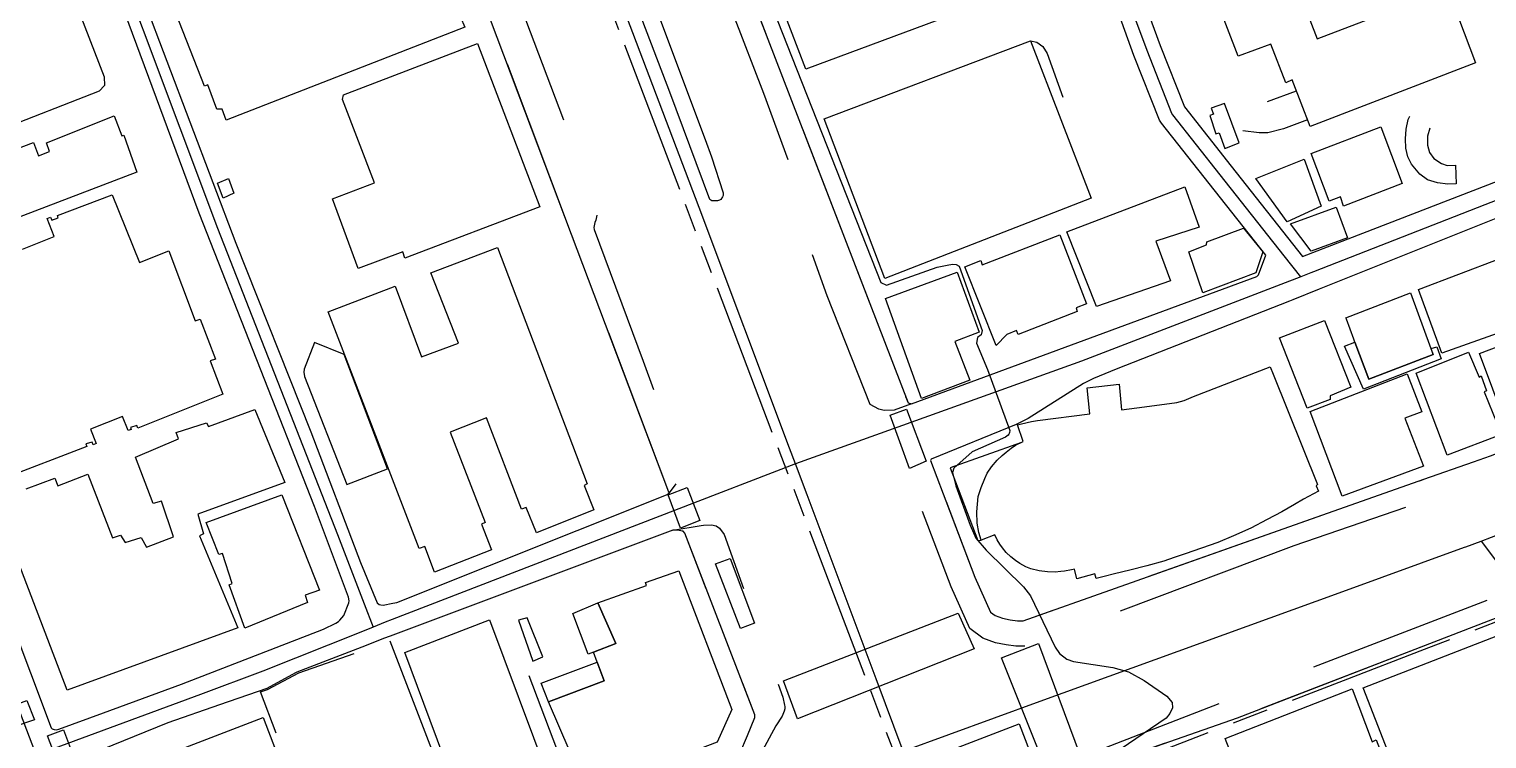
# Model space of a CAD drawing. Header units: millimetres. Extents: x 198785 to 203305, y 542885 to 545889.
# Drawn here: x 202624.1 to 202911, y 543351.3 to 543491 of the extents above; entities that cross this region are included whole.
import ezdxf

# ---------------------------------------------------------------- set-up
doc = ezdxf.new("R2010")
doc.units = ezdxf.units.MM
for name, pattern in [('FENCE_25K', [54.3, 28.7, -9.2, -16.4]), ('HIDDEN_EMD_25K', [50.97, 33.12, -5.36, 7.13, -5.36]), ('HIDDEN_IN_25K', [56.5, 36.5, -20]), ('HIDDEN_SIGUNGU_25K', [51.2, 30.4, -3.2, 5.6, -3.2, 5.6, -3.2])]:
    doc.linetypes.add(name, pattern=pattern)
for name, color, linetype in [('A0013114', 253, 'Continuous'), ('A0013117', 253, 'Continuous'), ('A0023214', 253, 'Continuous'), ('A0023217', 253, 'Continuous'), ('A0033324', 253, 'Continuous'), ('A0043325', 253, 'Continuous'), ('B0014111', 253, 'Continuous'), ('B0014115', 253, 'Continuous'), ('B0024120', 253, 'Continuous'), ('C0076117', 253, 'Continuous'), ('C0523121', 253, 'Continuous'), ('F0017111', 253, 'Continuous'), ('F0047224', 253, 'Continuous'), ('G0018113', 253, 'Continuous'), ('G0018117', 253, 'Continuous')]:
    doc.layers.add(name, color=color, linetype=linetype)

msp = doc.modelspace()

# ---------------------------------------------------------------- linework, layer by layer
at = {"layer": 'A0013114'}
for points in [[(202874.69, 543446.28), (202925.08, 543465.76), (202927.24, 543469.68), (202927.32, 543470.21), (202927.22, 543470.59), (202916.85, 543496.67), (202916.4, 543497.89), (202914.99, 543501.77), (202904.46, 543530.72), (202893.76, 543558.46), (202891.05, 543565.48), (202890.64, 543566.54), (202882.13, 543589.32), (202871.86, 543615.15), (202870.3, 543619.2), (202869.12, 543620.99), (202867.94, 543622.02)], [(202736.77, 543572.43), (202766.27, 543497.45), (202797.08, 543417.45), (202797.73, 543417.3), (202865.7, 543442.32), (202866.07, 543442.65), (202867.47, 543446.54)], [(202749.88, 543399.47), (202750.01, 543399.88), (202730.86, 543450.63), (202707.04, 543513.81), (202691.53, 543553.9), (202691.21, 543554.27), (202690.52, 543554.59), (202634.01, 543533.63), (202633.67, 543533.35), (202633.35, 543532.97), (202633.16, 543532.56)], [(202922.28, 543457.55), (202877.98, 543439.84), (202872.79, 543437.77), (202872.14, 543437.51), (202838.01, 543424.1), (202833.55, 543422.28), (202831.59, 543421.25), (202820.75, 543414.38), (202818.38, 543413.2), (202801.66, 543406.4), (202801.48, 543406.1), (202810.22, 543383.17), (202813.28, 543376.29), (202814.22, 543375.59), (202815.67, 543375.06), (202817.15, 543374.78), (202818.63, 543374.59), (202819.76, 543374.59), (202874.24, 543393.83), (202898.55, 543402.42), (202908.37, 543405.89), (202911.72, 543407.07)], [(202649.41, 543303.54), (202650.17, 543303.46), (202651.56, 543303.44), (202652.99, 543303.68), (202677.38, 543313.47), (202687.39, 543317.74), (202687.63, 543317.98), (202693.47, 543321), (202763.65, 543348.04), (202763.85, 543348.2), (202764.01, 543348.43), (202765.47, 543351.98), (202766.93, 543355.51), (202766.93, 543356.04), (202753.16, 543391.84), (202752.82, 543392.2), (202752.64, 543392.24)], [(202914.6, 543375.78), (202914.15, 543375.59), (202861.86, 543355.42), (202833.93, 543345.66)]]:
    msp.add_lwpolyline(points, dxfattribs=at)
at = {"layer": 'A0013117'}
for points in [[(202867.94, 543622.02), (202867.11, 543622.2), (202865.9, 543622.32), (202864.74, 543622.02), (202807.55, 543600.48), (202805.55, 543597.89), (202805.13, 543595.69), (202805.97, 543593.23), (202806.89, 543592.65), (202821.31, 543557.21), (202826.1, 543543.46), (202839, 543508.73), (202842.87, 543498.31), (202843.15, 543497.64), (202844.33, 543494.22), (202846.68, 543487.8), (202851.46, 543475.72), (202860.64, 543464.04), (202874.69, 543446.28)], [(202867.47, 543446.54), (202856.32, 543460.63), (202846.97, 543472.54), (202846.57, 543473.13), (202841.54, 543485.85), (202839.14, 543492.37), (202838, 543495.7), (202837.75, 543496.31), (202833.84, 543506.81), (202820.92, 543541.6), (202816.14, 543555.31), (202800.62, 543595.4), (202798.21, 543597.1), (202798.08, 543597.13), (202797.51, 543597.05), (202786.08, 543592.5), (202736.94, 543572.66), (202736.77, 543572.43)], [(202633.16, 543532.56), (202664.8, 543448.89), (202679.56, 543411.75), (202689.37, 543386.05), (202692.61, 543378.08), (202693.01, 543377.75), (202693.37, 543377.69), (202693.78, 543377.67), (202695.73, 543378.02), (202696.48, 543378.17), (202749.88, 543399.47)], [(202616.22, 543385.98), (202628.44, 543353.5), (202628.69, 543353.3), (202629.09, 543353.18), (202629.53, 543353.12), (202630, 543353.22), (202638.78, 543356.43), (202654.12, 543362.08), (202682.07, 543372.9), (202684.51, 543374.09), (202684.99, 543374.45), (202685.25, 543374.69), (202686.06, 543375.63), (202687.04, 543378.1), (202687.14, 543378.48), (202686.99, 543379.21), (202680.27, 543397.08), (202657.59, 543454.8), (202630.71, 543527.33)], [(202752.64, 543392.24), (202751.77, 543392.44), (202750.81, 543392.44), (202695.15, 543371.53), (202693.88, 543371.06), (202690.45, 543369.73), (202676.84, 543364.47), (202676.58, 543364.31), (202670.94, 543361.27), (202661.61, 543358.03), (202651.46, 543354.49), (202636.06, 543348.28), (202634.85, 543347.54), (202633.54, 543345.95), (202632.98, 543344.76), (202632.88, 543343.97), (202632.92, 543343.45), (202633.2, 543342.28), (202633.31, 543341.83), (202643.88, 543313.45), (202647.03, 543305.43), (202647.54, 543304.55), (202648.48, 543303.8), (202649.41, 543303.54)]]:
    msp.add_lwpolyline(points, dxfattribs=at)
at = {"layer": 'A0023214'}
for points in [[(202774.94, 543405.44), (202773.77, 543408.57), (202755.99, 543455.94), (202715.03, 543563.77), (202713.79, 543567.04)], [(202933.82, 543465.26), (202926.27, 543462.51), (202925.02, 543462.05), (202876.87, 543443.24), (202876.34, 543443.04), (202874.35, 543442.27), (202870.45, 543440.77), (202831.2, 543425.66), (202798.54, 543413.92), (202774.94, 543405.44)], [(202796.14, 543348.94), (202790.81, 543363.16), (202777.23, 543399.35), (202774.94, 543405.44)], [(202909.87, 543390.27), (202915.96, 543392.58), (202947.91, 543404.72), (202953.05, 543406.65), (202956.21, 543407.84)], [(202796.14, 543348.94), (202823.1, 543358.73), (202881.9, 543380.07), (202906.61, 543389.04), (202906.86, 543389.12), (202909.87, 543390.27)], [(202909.87, 543390.27), (202919.58, 543377.34), (202928.53, 543365.41), (202948.05, 543337.75), (202950.09, 543334.85), (202944.44, 543332.59), (202915.65, 543321.07), (202914.11, 543320.47), (202907.16, 543317.78), (202904.52, 543316.77), (202899.7, 543314.9), (202874.87, 543305.43), (202843.41, 543294.2), (202820.12, 543285.89)]]:
    msp.add_lwpolyline(points, dxfattribs=at)
at = {"layer": 'A0023217'}
for points in [[(202874.35, 543442.27), (202871.08, 543446.41), (202858.48, 543462.33), (202849.2, 543474.15), (202849.02, 543474.42), (202844.11, 543486.83), (202841.74, 543493.3), (202840.57, 543496.67), (202840.31, 543497.31), (202836.42, 543507.77), (202823.51, 543542.53), (202818.73, 543556.26), (202803.83, 543594.72), (202801.99, 543598.51), (202800.54, 543601.5)], [(202563.73, 543510.31), (202570.4, 543512.95), (202592.4, 543521.62), (202623.72, 543533.97), (202626.33, 543534.72), (202628.97, 543535.48), (202631.02, 543531.71), (202631.73, 543530.39), (202661.19, 543451.84), (202684.82, 543391.56), (202690.08, 543377.92), (202691.84, 543373.34)], [(202563.73, 543510.31), (202565.07, 543506.27), (202570.9, 543488.72), (202577.23, 543472.08), (202583.72, 543454.09), (202589.76, 543439.45), (202599.13, 543414.77), (202610.85, 543386.57), (202624.11, 543351.74), (202625.5, 543348.11)], [(202774.94, 543405.44), (202751.11, 543396.25), (202695.59, 543374.84), (202694.2, 543374.29), (202691.84, 543373.34)], [(202691.84, 543373.34), (202689.38, 543372.36), (202670.1, 543364.67), (202657.87, 543360.06), (202630.32, 543349.89), (202625.5, 543348.11)]]:
    msp.add_lwpolyline(points, dxfattribs=at)
at = {"layer": 'A0033324', "linetype": 'HIDDEN_IN_25K', "flags": 128}
for points in [[(202794.33, 543416.05), (202792.39, 543415.99), (202791.35, 543416.23), (202789.62, 543417.17), (202781.17, 543438.56), (202777.43, 543448.82), (202778.53, 543451.52), (202768.72, 543478.33), (202762.73, 543493.84), (202733.61, 543569.17), (202733.29, 543570.39), (202733.45, 543571.28), (202733.8, 543571.62), (202734.39, 543572), (202735.08, 543572.25), (202735.18, 543572.28), (202736.94, 543572.66), (202736.77, 543572.43), (202766.27, 543497.45), (202797.08, 543417.45), (202797.73, 543417.3), (202794.33, 543416.05)], [(202751.42, 543401.51), (202749.88, 543399.47), (202750.01, 543399.88), (202730.86, 543450.63), (202707.04, 543513.81), (202691.53, 543553.9), (202691.21, 543554.27), (202690.52, 543554.59), (202693.1, 543554.59), (202694, 543554.41), (202695.27, 543554.15), (202697.07, 543553.27), (202698.48, 543552.17), (202699.9, 543550.66), (202716.7, 543506.38), (202735.64, 543456.45), (202735.99, 543455.1), (202735.67, 543453.4), (202735.45, 543452.99), (202735.28, 543451.98), (202735.34, 543451.57), (202744.94, 543425.69), (202751.23, 543408.72), (202751.74, 543407.24), (202751.96, 543405.35), (202751.89, 543403.46), (202751.42, 543401.51)], [(202872.99, 543389.3), (202824.15, 543370.92), (202820.62, 543369.59), (202818.31, 543369.59), (202816.36, 543369.84), (202814.32, 543370.23), (202811.83, 543371.15), (202809.25, 543373.04), (202805.59, 543381.26), (202798.75, 543399.23), (202798.56, 543400.5), (202798.56, 543401.78), (202798.81, 543403.27), (202801.48, 543406.1), (202810.22, 543383.17), (202813.28, 543376.29), (202814.22, 543375.59), (202815.67, 543375.06), (202817.15, 543374.78), (202818.63, 543374.59), (202819.76, 543374.59), (202874.24, 543393.83), (202898.55, 543402.42), (202908.37, 543405.89), (202911.72, 543407.07), (202947.1, 543420.87), (202947.69, 543418.11), (202947.66, 543417.6), (202947.47, 543416.91), (202912.35, 543403.18), (202905.5, 543400.5), (202872.99, 543389.3)], [(202678.17, 543309.86), (202660.75, 543302.98), (202653.2, 543300.1), (202651.17, 543299.77), (202650.32, 543299.75), (202649.44, 543299.75), (202648.23, 543299.96), (202647.18, 543300.58), (202646.66, 543301.51), (202645.71, 543303.9), (202641.14, 543315.54), (202638.34, 543322.89), (202633.71, 543335.06), (202631.46, 543340.75), (202631.37, 543341.81), (202631.5, 543342.55), (202632.88, 543343.97), (202632.92, 543343.45), (202633.2, 543342.28), (202643.88, 543313.45), (202647.03, 543305.43), (202647.54, 543304.55), (202648.48, 543303.8), (202649.41, 543303.54), (202650.17, 543303.46), (202651.56, 543303.44), (202652.99, 543303.68), (202677.38, 543313.47), (202687.39, 543317.74), (202687.63, 543317.98), (202693.47, 543321), (202763.65, 543348.04), (202763.85, 543348.2), (202764.01, 543348.43), (202765.47, 543351.98), (202766.93, 543355.51), (202766.93, 543356.04), (202753.16, 543391.84), (202752.82, 543392.2), (202752.64, 543392.24), (202751.77, 543392.44), (202750.81, 543392.44), (202756.35, 543393.34), (202756.85, 543393.42), (202758.39, 543393.43), (202759.35, 543393.26), (202759.98, 543392.8), (202760.88, 543391.53), (202765.84, 543377.81), (202772.44, 543359.56), (202772.79, 543358), (202772.81, 543357.7), (202772.81, 543357.27), (202772.72, 543356.78), (202772.3, 543355.79), (202771.06, 543353.9), (202765.85, 543344.33), (202765.65, 543343.95), (202711.27, 543322.83), (202701.03, 543318.84), (202678.17, 543309.86)], [(202842.09, 543298.23), (202836.5, 543296.38), (202836.31, 543296.38), (202835.74, 543296.47), (202834.69, 543298.99), (202829.06, 543315.64), (202822.46, 543333.22), (202822.38, 543334.3), (202822.38, 543335.4), (202822.45, 543336.82), (202822.8, 543338.03), (202823.8, 543340.24), (202825.39, 543343.06), (202827.7, 543345.92), (202829.7, 543347.21), (202860.48, 543359.18), (202874.29, 543364.5), (202911.11, 543378.7), (202912.43, 543378.6), (202914.57, 543375.77), (202914.15, 543375.59), (202861.86, 543355.42), (202833.93, 543345.66), (202832.05, 543344.75), (202831.73, 543344.28), (202830.17, 543339.7), (202828.4, 543334.49), (202828.36, 543333.57), (202842.09, 543298.23)]]:
    msp.add_lwpolyline(points, dxfattribs=at)
at = {"layer": 'A0043325'}
for points in [[(202800.63, 543406.02), (202797.39, 543404.55), (202793.54, 543415.06), (202796.81, 543416.2), (202800.63, 543406.02)], [(202756.12, 543394.33), (202752.33, 543392.78), (202749.88, 543399.39), (202753.6, 543400.8), (202756.12, 543394.33)], [(202810.09, 543369.04), (202775.33, 543355.28), (202772.57, 543362.79), (202806.93, 543376.08), (202810.09, 543369.04)], [(202830.96, 543348.03), (202824.42, 543344.96), (202815.49, 543367.28), (202822.77, 543370.11), (202830.96, 543348.03)], [(202625.18, 543355.06), (202620.76, 543353.54), (202619.34, 543357.23), (202623.7, 543358.89), (202625.18, 543355.06)], [(202633.27, 543346.79), (202630.19, 543345.58), (202627.73, 543351.93), (202630.87, 543353.1), (202633.27, 543346.79)]]:
    msp.add_lwpolyline(points, dxfattribs=at)
at = {"layer": 'B0014111'}
for points in [[(202856.55, 543543.69), (202877.57, 543489.14), (202903.21, 543498.93), (202903.35, 543498.57), (202905.38, 543493.26), (202908.77, 543484.39), (202876.21, 543471.85), (202872.65, 543481.02), (202871.41, 543480.45), (202868.47, 543488.07), (202862.03, 543485.7), (202841.82, 543538.15), (202856.55, 543543.69)], [(202807, 543494.27), (202776.98, 543483.14), (202764.87, 543514.69), (202794.94, 543526.1), (202807, 543494.27)], [(202701.56, 543512.87), (202702.42, 543510.7), (202703.38, 543510.99), (202710.03, 543493.87), (202709.03, 543493.39), (202709.89, 543491.39), (202662.91, 543473.13), (202662.15, 543475.25), (202661.08, 543475.24), (202659.32, 543480.08), (202658.61, 543479.79), (202652.98, 543494.15), (202701.56, 543512.87)], [(202833.09, 543457.78), (202792.51, 543441.97), (202780.58, 543473.34), (202821.17, 543488.75), (202833.09, 543457.78)], [(202724.6, 543456.02), (202698.07, 543445.92), (202697.64, 543447.16), (202688.87, 543443.91), (202683.82, 543457.6), (202692.08, 543460.78), (202685.77, 543477.15), (202685.99, 543478.1), (202712.37, 543488.2), (202724.6, 543456.02)], [(202640.9, 543473.96), (202642.39, 543469.99), (202642.76, 543470.13), (202645.34, 543462.85), (202601.51, 543446.11), (202595.85, 543460.92), (202608.34, 543465.77), (202608.12, 543466.34), (202618.54, 543470.19), (202619.78, 543466.77), (202625.01, 543468.73), (202625.97, 543466.08), (202628.13, 543466.95), (202627.58, 543468.67), (202640.9, 543473.96)], [(202894.29, 543460.61), (202882.79, 543456.16), (202882.21, 543457.99), (202879.97, 543457.17), (202876.4, 543466.52), (202890.1, 543471.8), (202894.29, 543460.61)], [(202878.39, 543456.17), (202871.69, 543453.11), (202865.52, 543461.59), (202875.06, 543465.4), (202878.39, 543456.17)], [(202848.73, 543441.49), (202834.19, 543436.42), (202828.35, 543451.15), (202851.54, 543459.95), (202854.34, 543452.05), (202845.82, 543449.3), (202848.73, 543441.49)], [(202640.45, 543458.39), (202645.86, 543445.08), (202651.6, 543447.4), (202656.8, 543433.62), (202657.76, 543433.94), (202660.79, 543426.09), (202659.75, 543425.73), (202662.27, 543419.17), (202645.5, 543412.51), (202645.34, 543413.02), (202644.08, 543412.64), (202644.22, 543412.22), (202643.65, 543412.02), (202642.48, 543414.76), (202636.19, 543412.28), (202637.3, 543409.46), (202636.73, 543409.2), (202636.53, 543409.73), (202635.31, 543409.38), (202635.49, 543408.85), (202618.78, 543402.45)], [(202622.8, 543447.72), (202629.07, 543450.19), (202629.07, 543450.22), (202627.66, 543453.74), (202628.31, 543453.99), (202628.58, 543453.42), (202629.88, 543453.87), (202629.7, 543454.33), (202640.45, 543458.39)], [(202883.57, 543449.97), (202876.42, 543447.29), (202872.34, 543452.7), (202881.31, 543455.98), (202883.57, 543449.97)], [(202865.52, 543443.08), (202855.07, 543439.12), (202852.36, 543447.18), (202855.82, 543448.55), (202855.89, 543449.14), (202863.06, 543451.83), (202866.87, 543447.18), (202865.52, 543443.08)], [(202826.97, 543450.54), (202832.17, 543436.93), (202830.16, 543436.16), (202830.38, 543435.42), (202818.72, 543430.94), (202818.44, 543431.68), (202816.54, 543430.95), (202814.39, 543428.77), (202808.27, 543444.23), (202811.4, 543445.46), (202811.67, 543444.6), (202826.97, 543450.54)], [(202716.31, 543448.07), (202733.97, 543401.51), (202733.36, 543401.21), (202735.27, 543396.43), (202723.94, 543391.91), (202721.96, 543396.86), (202721, 543396.52), (202714.13, 543414.49), (202707.01, 543411.68), (202713.9, 543393.92), (202713.16, 543393.62), (202715.11, 543388.52), (202703.87, 543384.16), (202702.01, 543389.22), (202700.88, 543388.82), (202682.95, 543435.37), (202696.13, 543440.42), (202701.36, 543426.54), (202708.6, 543429.19), (202703.19, 543443.07), (202716.31, 543448.07)], [(202918.17, 543432.93), (202902.12, 543427.24), (202897.55, 543439.76), (202913.42, 543445.79), (202918.17, 543432.93)], [(202809.23, 543421.92), (202799.7, 543418.34), (202792.66, 543437.99), (202806.76, 543443.22), (202811.05, 543431.4), (202806.32, 543429.56), (202809.23, 543421.92)], [(202883.33, 543433.94), (202883.23, 543434.2), (202895.93, 543439.12), (202899.98, 543428.15), (202900.41, 543426.99), (202887.77, 543422.14), (202885.02, 543429.43), (202884.81, 543430), (202883.33, 543433.94)], [(202880.17, 543418.15), (202875.65, 543416.42), (202870.16, 543430.27), (202879.05, 543433.7), (202884.22, 543420.57), (202880.13, 543418.84), (202880.17, 543418.15)], [(202916.21, 543413.32), (202915.32, 543413.16), (202914.8, 543413.17), (202909.52, 543427.17), (202922.49, 543432.08), (202927.67, 543418.24), (202927.11, 543417.56), (202926.25, 543416.86), (202925.22, 543416.14), (202923.95, 543415.39), (202922.88, 543414.86), (202921.36, 543414.22), (202920.18, 543413.87), (202918.79, 543413.6), (202917.5, 543413.38), (202916.21, 543413.32)], [(202885.02, 543429.43), (202887.76, 543422.1), (202900.42, 543426.98), (202900, 543428.16), (202901.14, 543428.5), (202901.98, 543426.11), (202886.68, 543420.17), (202882.98, 543428.6), (202885.02, 543429.43)], [(202907.37, 543427.46), (202909.44, 543422.53), (202909.87, 543422.79), (202910.93, 543419.83), (202910.47, 543419.63), (202913.86, 543411.26), (202903.17, 543407.15), (202897.04, 543423.32), (202907.37, 543427.46)], [(202868.93, 543423.12), (202877.65, 543401.38), (202877.41, 543401.13), (202877.88, 543400.08), (202874.88, 543398.51), (202873.1, 543397.45), (202870.61, 543396), (202867.77, 543394.52), (202864.52, 543392.82), (202861.13, 543391.31), (202858.01, 543390.01), (202854.83, 543388.86), (202851.62, 543387.75), (202849.47, 543387), (202847.39, 543386.29), (202844.05, 543385.39), (202840.74, 543384.56), (202837.68, 543383.82), (202835.65, 543383.26), (202834.11, 543382.87), (202833.82, 543383.82), (202830.27, 543382.86), (202829.83, 543384.72), (202829.27, 543384.6), (202827.86, 543384.37), (202827.15, 543384.29), (202826.04, 543384.16), (202824.54, 543384.2), (202822.9, 543384.41), (202821.24, 543384.79), (202820.24, 543385.22), (202819.08, 543385.85), (202818.21, 543386.41), (202817.29, 543387.16), (202816.42, 543388.02), (202815.66, 543388.92), (202815.13, 543389.65), (202814.63, 543390.51), (202814.16, 543391.49), (202811.48, 543390.41), (202811.03, 543391.98), (202810.68, 543393.8), (202810.61, 543396.04), (202810.87, 543399.01), (202811.44, 543400.84), (202812.18, 543402.58), (202812.68, 543403.66), (202813.53, 543404.89), (202814.59, 543406.19), (202815.58, 543407.09), (202816.36, 543407.75), (202817.37, 543408.56), (202818.25, 543409.17), (202819.76, 543409.83), (202818.64, 543413.11), (202819.42, 543413.36), (202821.38, 543413.78), (202822.56, 543413.99), (202832.84, 543415.33), (202832.36, 543420.41), (202838.63, 543421.15), (202839.09, 543416.1), (202843.63, 543416.69), (202849.95, 543417.56), (202851.39, 543417.96), (202853.28, 543418.71), (202868.33, 543424.58), (202868.93, 543423.12)], [(202898.49, 543404.99), (202882.52, 543399.12), (202876.21, 543415.77), (202895.3, 543423.18), (202898.18, 543415.72), (202894.85, 543414.43), (202898.49, 543404.99)], [(202668.57, 543416.13), (202674.42, 543401.8), (202657.34, 543395.58), (202658.46, 543391.67), (202657.68, 543391.29), (202665.2, 543373.18), (202631.64, 543360.92), (202617.88, 543396.67)], [(202623.56, 543400.54), (202629.17, 543402.62), (202629.76, 543401.12), (202635.69, 543403.44), (202640.52, 543390.91), (202642.13, 543391.41), (202643.03, 543390.01), (202646.2, 543390.98), (202647.22, 543389.07), (202652.54, 543391.1), (202650.17, 543398.11), (202648.57, 543397.65), (202645.06, 543406.79), (202653.5, 543410.39), (202653.07, 543411.66), (202659.05, 543413.56), (202659.44, 543412.79), (202668.57, 543416.13)], [(202673.83, 543399.35), (202681.25, 543380.57), (202678.42, 543379.64), (202678.89, 543378.15), (202666.58, 543373.09), (202663.49, 543381.66), (202664.11, 543381.93), (202662.2, 543387.82), (202661.46, 543387.65), (202659, 543393.95), (202673.83, 543399.35)], [(202726.33, 543358.63), (202737.29, 543362.74), (202735.93, 543366.41), (202735.19, 543368.41), (202739.57, 543370.08), (202736.06, 543378.11), (202745.62, 543381.55), (202745.41, 543382.08), (202751.98, 543384.43), (202762.41, 543357.12), (202759.54, 543350.7), (202732.76, 543340.51), (202729.76, 543348.3), (202730.6, 543348.7), (202726.33, 543358.63)], [(202735.19, 543368.41), (202734.16, 543367.99), (202731.13, 543376.04), (202736.06, 543378.11), (202739.57, 543370.08), (202735.19, 543368.41)], [(202726.22, 543344.08), (202709.45, 543337.69), (202698.05, 543368.33), (202714.73, 543374.74), (202726.22, 543344.08)], [(202921.82, 543360.24), (202924.63, 543353.28), (202894.38, 543341.47), (202886.66, 543361.36), (202916.65, 543373.06), (202921.82, 543360.24)], [(202726.33, 543358.63), (202724.89, 543362.28), (202735.93, 543366.41), (202737.29, 543362.74), (202726.33, 543358.63)], [(202884.47, 543361.15), (202888.44, 543350.77), (202889.22, 543351.12), (202891.89, 543344.21), (202891.07, 543343.92), (202892.71, 543339.59), (202867.75, 543330.09), (202859.47, 543351.39), (202884.47, 543361.15)], [(202681.5, 543325.98), (202661.77, 543318.31), (202661.03, 543319.53), (202659.13, 543318.66), (202648.62, 543346.31), (202650.86, 543347.03), (202650.55, 543347.98), (202670.18, 543355.55), (202681.5, 543325.98)]]:
    msp.add_lwpolyline(points, dxfattribs=at)
at = {"layer": 'B0014115'}
msp.add_lwpolyline([(202623.65, 543521.08), (202638.88, 543481.62), (202638.99, 543479.91), (202637.91, 543478.84), (202597.55, 543463.09)], dxfattribs=at)
at = {"layer": 'B0024120', "linetype": 'FENCE_25K', "flags": 128}
for points in [[(202732.85, 543337), (202731.78, 543339.33), (202716.91, 543378.53)], [(202695.12, 543370.64), (202711.34, 543328.5), (202685.5, 543318.91), (202669.64, 543360.59), (202671.06, 543361.05), (202677.2, 543364.35), (202695.12, 543370.64)]]:
    msp.add_lwpolyline(points, dxfattribs=at)
at = {"layer": 'C0076117'}
for points in [[(202821.17, 543488.75), (202822.43, 543488.48), (202823.62, 543487.57), (202824.44, 543486.24), (202827.57, 543477.61)], [(202859.36, 543476.4), (202856.76, 543475.44), (202857.22, 543474.3), (202856.47, 543474.02), (202857.64, 543470.4), (202858.33, 543470.62), (202859.42, 543467.52), (202862.24, 543468.63), (202859.36, 543476.4)], [(202662.3, 543457.76), (202661.19, 543460.68), (202663.36, 543461.61), (202664.43, 543458.72), (202662.3, 543457.76)], [(202680.29, 543429.33), (202678.26, 543424.1), (202678.21, 543423.52), (202678.3, 543422.63), (202686.68, 543401.42), (202694.68, 543404.48), (202686.1, 543427), (202680.29, 543429.33)], [(202764.1, 543373.04), (202759.2, 543385.76), (202762.11, 543386.84), (202766.85, 543374.08), (202764.1, 543373.04)], [(202722.12, 543375.16), (202720.44, 543374.67), (202723.22, 543366.66), (202725.23, 543367.49), (202722.12, 543375.16)]]:
    msp.add_lwpolyline(points, dxfattribs=at)
at = {"layer": 'C0523121'}
msp.add_lwpolyline([(202758.97, 543457.21), (202758.45, 543457.26), (202758.08, 543457.48), (202750.2, 543478.6), (202728.09, 543536.57), (202724.66, 543545.59), (202722.84, 543552.12), (202720.86, 543560.95), (202720.92, 543561.61), (202721.32, 543562.11), (202721.82, 543562.19), (202722.16, 543562.09), (202722.93, 543561.19), (202726.59, 543550.83), (202757.18, 543469.27), (202758.39, 543465.88), (202760.7, 543458.82), (202760.69, 543458.29), (202760.56, 543458.03), (202760.26, 543457.51), (202759.95, 543457.34), (202759.61, 543457.24), (202758.97, 543457.21)], dxfattribs=at)
at = {"layer": 'F0017111', "elevation": 20}
msp.add_lwpolyline([(202763.58, 543512.55), (202791.72, 543441.18), (202792.84, 543440.62), (202802.79, 543444.2), (202805.12, 543444.66), (202805.89, 543444.77), (202806.57, 543444.72), (202807.13, 543444.36), (202811.68, 543431.72), (202811.48, 543430.88), (202810.78, 543430.33), (202810.53, 543429.19), (202812.7, 543424.02), (202817.08, 543412), (202817.07, 543411.66), (202816.98, 543411.45), (202816.9, 543411.28), (202816.78, 543411.1), (202816.28, 543410.69), (202809.71, 543407.81), (202806.09, 543404.59), (202805.83, 543403.73), (202806.51, 543401.12), (202809.29, 543393.37), (202810.44, 543390.85), (202812.44, 543388.47), (202819.82, 543381.26), (202821.2, 543379.48), (202826, 543369.4), (202826.91, 543368.11), (202828.3, 543367.05), (202829.66, 543366.58), (202837.39, 543365.37), (202840.45, 543364.55), (202843.57, 543362.85), (202848.02, 543359.75), (202849.03, 543358.51), (202849.13, 543357.46), (202848.62, 543356.32), (202847.85, 543355.42), (202837.35, 543348.27)], dxfattribs=at)
at = {"layer": 'F0047224'}
for points in [[(202867.84, 543476.81), (202873.49, 543478.87)], [(202875.71, 543473.16), (202870.94, 543471.42), (202867.85, 543470.61), (202866.18, 543470.6), (202862.94, 543471.01)], [(202899.77, 543471.53), (202899.32, 543469.96), (202899.32, 543468.21), (202899.67, 543466.72), (202900.56, 543465.56), (202902.08, 543464.59), (202903.19, 543464.18), (202904.78, 543464.26), (202904.96, 543460.57), (202903.27, 543460.5), (202901.28, 543460.8), (202899.3, 543461.38), (202897.77, 543462.49), (202896.13, 543464.46), (202895.45, 543465.88), (202895.04, 543467.62), (202894.97, 543469.44), (202895.12, 543471.31), (202895.5, 543473.25), (202895.8, 543473.88)], [(202819.42, 543409.69), (202805.37, 543404.67), (202810.79, 543390.36), (202811.48, 543390.41)]]:
    msp.add_lwpolyline(points, dxfattribs=at)
at = {"layer": 'G0018113', "linetype": 'HIDDEN_SIGUNGU_25K', "flags": 128}
msp.add_lwpolyline([(202970.83, 542885.31), (202800.97, 543331.3), (202795.63, 543345.32), (202446.04, 544263.25), (202440.7, 544277.27), (202354.18, 544504.46), (202354.18, 544504.46)], dxfattribs=at)
at = {"layer": 'G0018117', "linetype": 'HIDDEN_EMD_25K', "flags": 128}
msp.add_lwpolyline([(202795.63, 543345.32), (202818.96, 543354.31), (202826.8, 543333.7), (202830.88, 543342.83), (202856.78, 543352.82), (202882.8, 543362.85), (202898.68, 543368.97), (202914.75, 543375.17), (202922.48, 543378.15), (202941.51, 543385.49), (202953.04, 543389.94), (202967.31, 543395.44), (202978.79, 543399.87), (202990.26, 543404.3), (203005.78, 543410.28), (203011.38, 543412.45), (203024.69, 543417.58), (203045.39, 543425.56), (203056.1, 543429.7), (203056.19, 543445.84), (203080.79, 543455.33), (203100.26, 543462.84), (203254.21, 543522.21), (203269.72, 543528.19), (203295.37, 543538.08)], dxfattribs=at)

doc.saveas('drawing.dxf')
